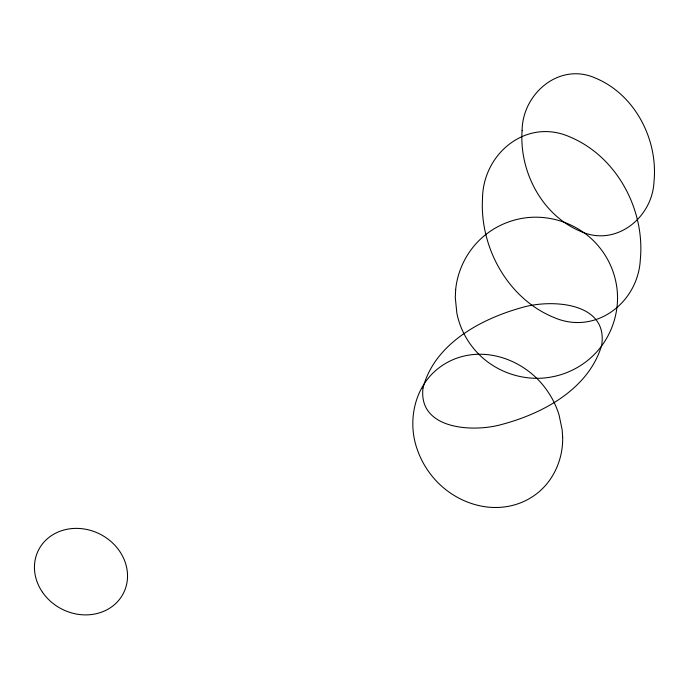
<?xml version="1.0" encoding="UTF-8"?>
<svg xmlns="http://www.w3.org/2000/svg" width="689" height="689" viewBox="0 0 689 689"><rect width="100%" height="100%" fill="white"/><g stroke="black" fill="none" stroke-linecap="round" stroke-linejoin="round"><path stroke-width="1.03" d="M482.507 198.553C479.647 247.162 507.621 298.32 553.388 317.241C595.029 335.801 638.143 302.971 640.322 259.529C645.137 209.809 616.879 156.636 570.13 137.033C526.603 117.431 482.903 153.561 482.507 198.553M562.655 437.524C563.128 459.658 553.069 482.111 534.853 495.081A63.293 59.159 -3.8 0 1 511.272 505.717C481.241 512.685 449.09 498.526 430.754 474.437A96.46 90.612 -6.3 0 1 417.215 449.314C407.096 421.168 414.477 386.374 438.91 367.909A63.664 60.098 -3.6 0 1 462.879 356.334C493.91 348.479 527.49 363.482 545.903 388.897A95.366 89.544 -1.2 0 1 559.055 414.95L562.164 429.815L562.655 437.524M522.09 130.729C519.222 171.613 542.019 215.347 580.681 231.392C615.639 247.317 652.5 217.776 653.99 181.663C658.219 139.996 635.258 94.824 595.899 78.288C559.64 61.614 522.322 93.566 522.09 130.729M455.679 289.38L455.283 297.527L456.876 313.306A88.037 84.196 -21.6 0 0 476.995 352.337C495.322 372.146 523.726 381.758 550.313 377.184A77.659 74.231 -20.1 0 0 589.999 358.487C610.687 340.676 621.047 311.979 616.466 285.065A87.658 83.989 -19.8 0 0 597.001 244.449C578.398 223.443 548.668 213.314 521.108 218.559A77.831 74.601 -21.3 0 0 480.784 238.85C466.711 251.993 457.642 270.226 455.679 289.38M422.977 388.079C418.111 429.781 473.377 432.477 501.54 424.51C542.906 413.598 588.63 389.061 601.635 345.43C608.731 301.748 550.21 298.845 521.349 307.725C480.405 319.153 434.414 343.992 422.977 388.079M42.477 592.221A47.627 42.055 26.9 0 0 122.875 594.297A47.627 42.055 26.9 0 0 77.599 528.394A47.627 42.055 26.9 0 0 42.477 592.221"/></g></svg>
